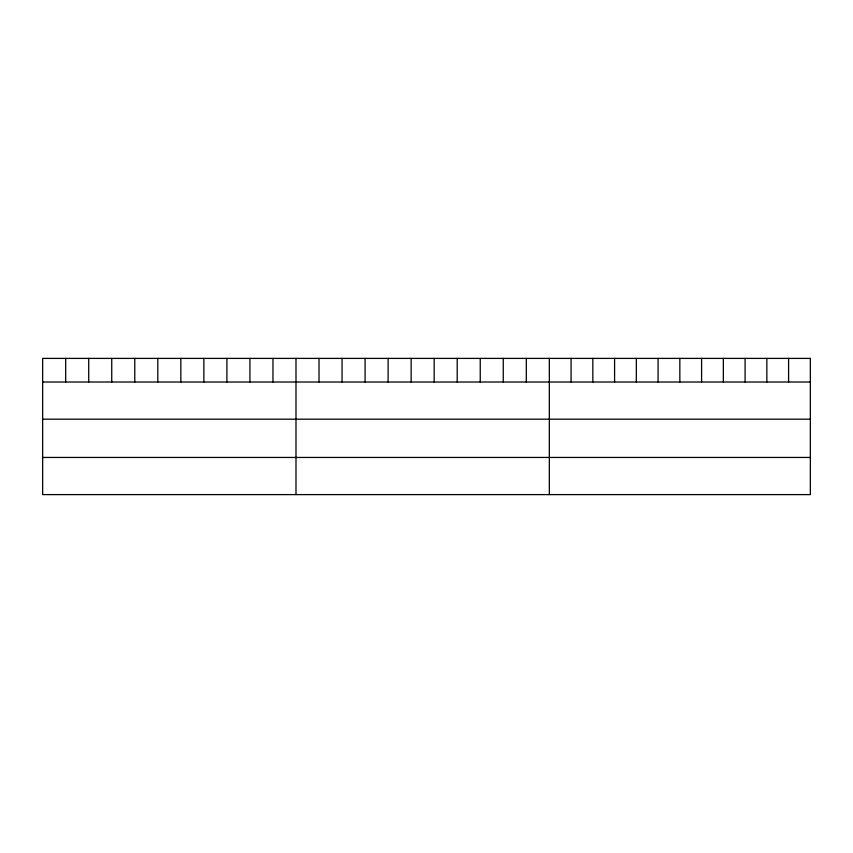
<?xml version="1.0" encoding="UTF-8"?>
<svg xmlns="http://www.w3.org/2000/svg" width="853" height="853" viewBox="0 0 853 853"><rect width="100%" height="100%" fill="white"/><g stroke="black" fill="none" stroke-linecap="round" stroke-linejoin="round"><path stroke-width="1.28" d="M42.65 382.016L810.35 382.016M42.65 419.175L810.35 419.175M42.65 457.453L810.35 457.453M788.598 358.399L788.598 382.016M766.847 358.399L766.847 382.016M745.095 358.399L745.095 382.016M723.344 358.399L723.344 382.016M701.592 358.399L701.592 382.016M679.841 358.399L679.841 382.016M658.09 358.399L658.09 382.016M636.338 358.399L636.338 382.016M614.586 358.399L614.586 382.016M592.835 358.399L592.835 382.016M571.083 358.399L571.083 382.016M549.332 358.399L549.332 494.601M526.301 358.399L526.301 382.016M503.27 358.399L503.27 382.016M480.239 358.399L480.239 382.016M457.208 358.399L457.208 382.016M434.177 358.399L434.177 382.016M411.146 358.399L411.146 382.016M388.115 358.399L388.115 382.016M365.084 358.399L365.084 382.016M342.053 358.399L342.053 382.016M319.022 358.399L319.022 382.016M295.991 358.399L295.991 494.601M272.96 358.399L272.96 382.016M249.929 358.399L249.929 382.016M226.898 358.399L226.898 382.016M203.867 358.399L203.867 382.016M180.836 358.399L180.836 382.016M157.805 358.399L157.805 382.016M134.774 358.399L134.774 382.016M111.743 358.399L111.743 382.016M88.712 358.399L88.712 382.016M65.681 358.399L65.681 382.016M810.35 358.399L42.65 358.399L42.65 494.601L810.35 494.601L810.35 358.399"/></g></svg>
